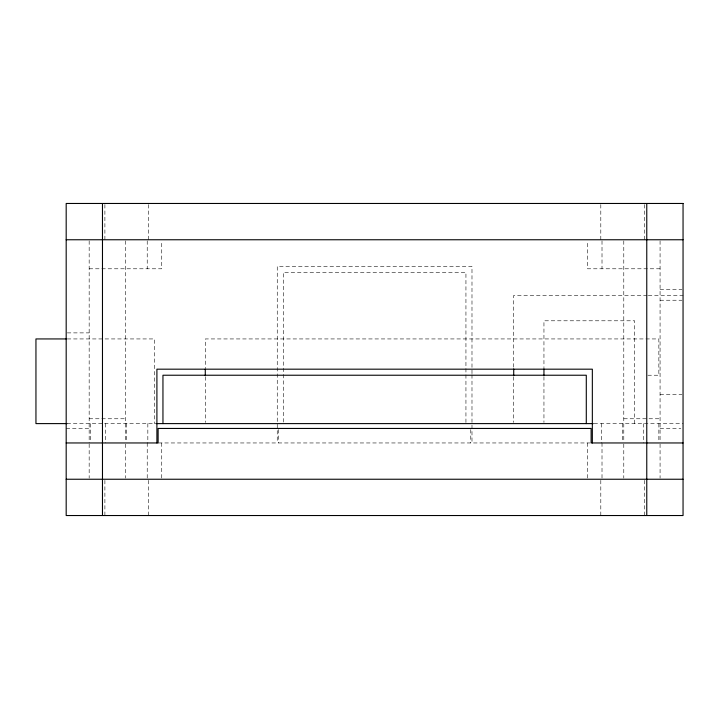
<?xml version="1.0" encoding="UTF-8"?>
<svg xmlns="http://www.w3.org/2000/svg" width="719" height="719" viewBox="0 0 719 719"><rect width="100%" height="100%" fill="white"/><g stroke="black" fill="none" stroke-linecap="round" stroke-linejoin="round"><path stroke-width="0.54" stroke-dasharray="3.6 2.7" d="M89.165 268.789L161.739 268.789L161.739 240.874M660.069 268.789L587.495 268.789L587.495 240.874M660.069 289.344L681.954 289.344M647.163 295.392L513.717 295.392L513.717 367.858M648.286 295.392L683.05 295.392M660.069 300.236L681.954 300.236M67.28 332.888L89.165 332.888M67.262 338.937L154.486 338.937L154.486 423.608M647.864 375.228L658.856 375.228L658.856 338.937L205.283 338.937L205.283 367.903M660.069 394.578L681.954 394.578M89.165 418.764L125.457 418.764M623.786 418.764L660.069 418.764M67.056 423.608L103.68 423.608M104.579 423.608L155.753 423.608M593.966 423.608L683.05 423.608M66.184 428.443L89.165 428.443M660.069 428.443L680.857 428.443M158.522 442.958L590.038 442.958M660.069 240.874L660.069 441.843M660.069 444.054L660.069 478.144M658.856 423.608L658.856 440.81M644.341 204.573L644.341 239.76M644.341 480.346L644.341 515.532M643.739 423.608L643.739 442.958M634.67 423.608L634.67 320.791L543.95 320.791L543.95 367.733M623.786 240.874L623.786 440.756M623.786 444.054L623.786 478.144M622.573 423.608L622.573 440.81M602.01 240.874L602.01 268.789M602.01 442.958L602.01 478.144M601.408 423.608L601.408 442.958M600.805 204.573L600.805 239.76M600.805 480.346L600.805 515.532M587.495 442.958L587.495 478.144M543.95 376.666L543.95 422.484M513.717 376.783L513.717 422.493M471.988 373.664L471.988 266.363L277.255 266.363L277.255 442.958M471.988 374.779L471.988 442.958M470.774 429.558L470.774 442.958M465.939 422.484L465.939 272.411L283.295 272.411L283.295 423.608M278.46 429.558L278.46 442.958M205.283 376.819L205.283 422.493M161.739 442.958L161.739 479.24M148.438 204.573L148.438 239.76M148.438 480.346L148.438 515.532M147.835 423.608L147.835 442.958M147.224 240.874L147.224 268.789M147.224 442.958L147.224 478.144M126.661 423.608L126.661 440.81M125.457 240.874L125.457 440.756M125.457 444.054L125.457 478.144M105.495 423.608L105.495 442.958M104.893 204.573L104.893 239.76M104.893 480.346L104.893 515.532M90.378 423.608L90.378 440.81M89.165 240.874L89.165 442.958M89.165 444.054L89.165 478.144"/><path stroke-width="1.08" d="M66.184 239.76L683.05 239.76M66.139 338.937L35.95 338.937L35.95 423.608L67.056 423.608M156.356 423.608L593.229 423.608M66.184 442.958L158.117 442.958L158.117 428.443L591.126 428.443L591.126 442.958L683.05 442.958M66.184 479.24L683.05 479.24M646.767 203.468L646.767 515.532M592.339 442.958L592.339 369.18L156.904 369.18L156.904 442.958M586.291 423.608L586.291 375.228L162.952 375.228L162.952 423.608M543.95 368.847L543.95 375.552M513.717 368.973L513.717 375.669M205.283 369.018L205.283 375.704M102.475 203.468L102.475 515.532M683.05 203.468L66.184 203.468L66.184 515.532L683.05 515.532L683.05 203.468"/></g></svg>
